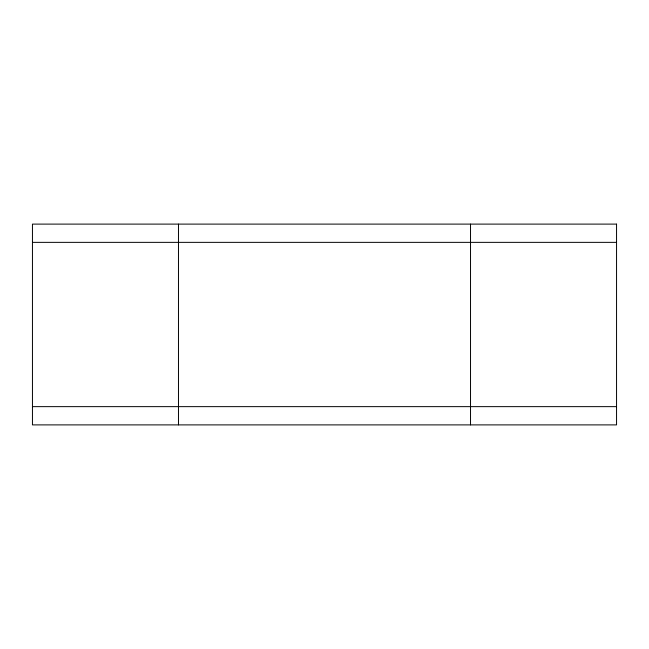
<?xml version="1.0" encoding="UTF-8"?>
<svg xmlns="http://www.w3.org/2000/svg" width="649" height="649" viewBox="0 0 649 649"><rect width="100%" height="100%" fill="white"/><g stroke="black" fill="none" stroke-linecap="round" stroke-linejoin="round"><path stroke-width="0.97" d="M32.45 242.361L616.55 242.361M32.45 406.639L616.55 406.639M470.525 224.108L470.525 424.892M178.475 224.108L178.475 424.892M616.55 224.108L32.45 224.108L32.45 424.892L616.55 424.892L616.55 224.108"/></g></svg>
